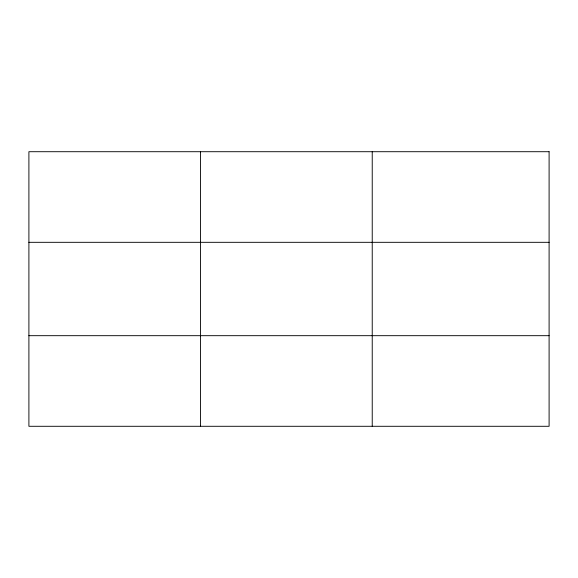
<?xml version="1.0" encoding="UTF-8"?>
<svg xmlns="http://www.w3.org/2000/svg" width="578" height="578" viewBox="0 0 578 578"><rect width="100%" height="100%" fill="white"/><g stroke="black" fill="none" stroke-linecap="round" stroke-linejoin="round"><path stroke-width="0.87" d="M200.566 151.711L200.566 426.289M372.232 151.711L372.232 426.289M28.9 242.319L549.1 242.319M28.9 335.681L549.1 335.681M549.1 151.711L549.1 426.289L28.9 426.289L28.9 151.711L549.1 151.711"/></g></svg>
